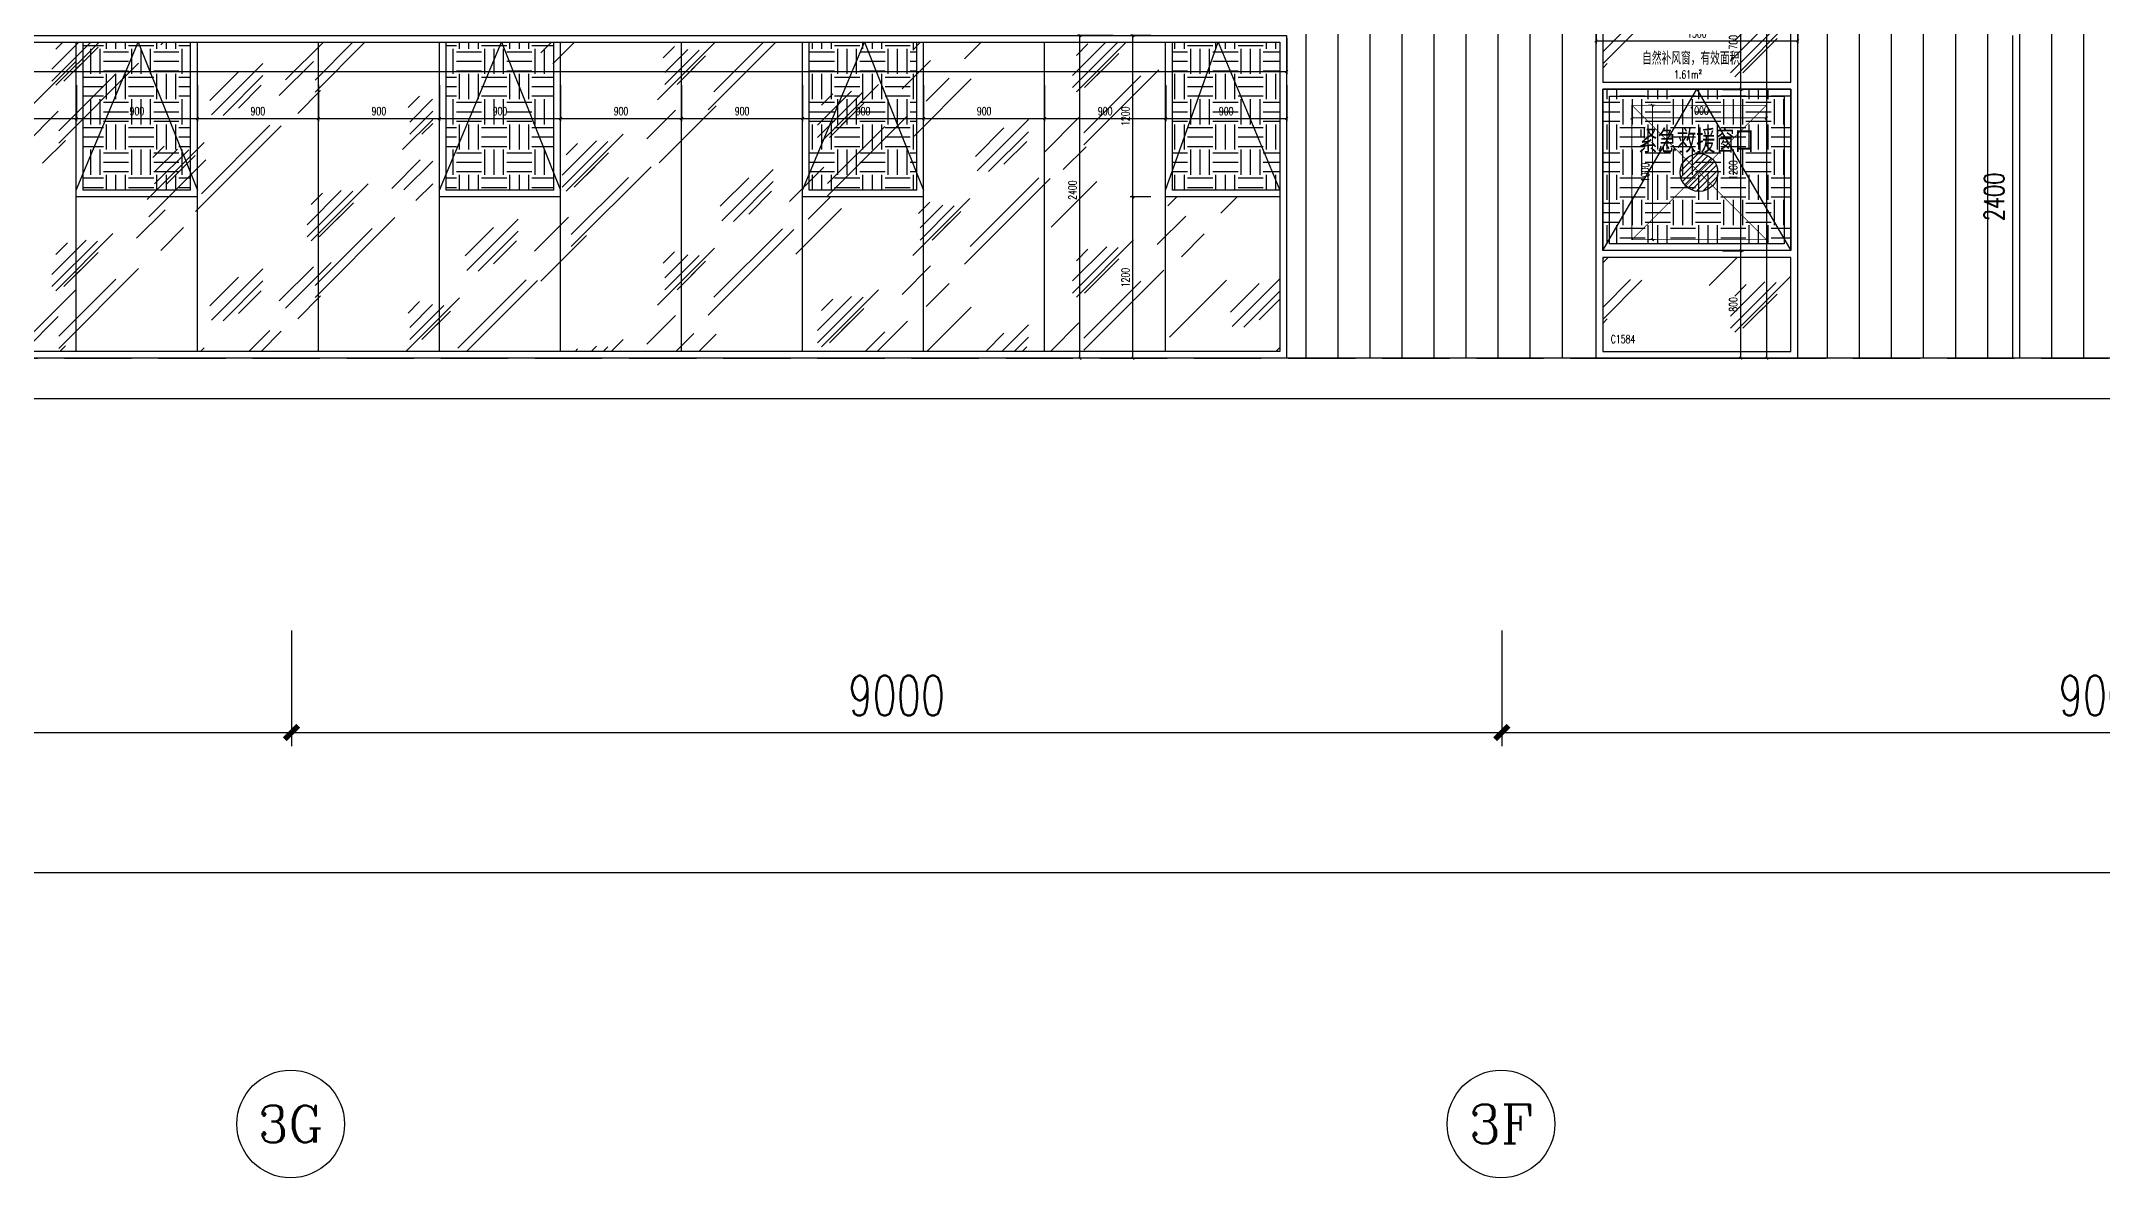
# Model space of a CAD drawing. Extents: x -2377130 to 293730, y -2 to 754590.
# Drawn here: x -117160 to -101831, y 511142 to 519595 of the extents above; entities that cross this region are included whole.
import ezdxf
from ezdxf.enums import TextEntityAlignment as Align

# ---------------------------------------------------------------- set-up
doc = ezdxf.new("R2010")
doc.units = 0
doc.header["$LTSCALE"] = 1000
doc.header["$MEASUREMENT"] = 0
for name, pattern in [('__DASH', [0.35, 0.25, -0.1]), ('DASH', [0.35, 0.25, -0.1]), ('DOTE', [2.42, 2, -0.2, 0.02, -0.2])]:
    doc.linetypes.add(name, pattern=pattern)
doc.layers.get('Defpoints').update_dxf_attribs({"color": 210})
for name, color, linetype in [('A-AXIS-D', 1, 'Continuous'), ('A-AXIS-DOTE', 14, 'DOTE'), ('A-AXIS-DP', 126, 'Continuous'), ('A-HATCH-2', 251, 'Continuous'), ('A-LIN-V', 9, 'Continuous'), ('A-WINDOW', 140, 'Continuous'), ('A-彩色打印层', 22, 'Continuous'), ('A-门窗表显示尺寸', 160, 'Continuous'), ('AS-WALL', 40, 'Continuous'), ('AXIS', 3, 'Continuous'), ('PUB_DIM', 3, 'Continuous'), ('PUB_TEXT', 7, 'Continuous'), ('SPACE', 7, 'Continuous'), ('SPACE_HATCH', 8, 'Continuous'), ('参考线', 8, 'Continuous')]:
    doc.layers.add(name, color=color, linetype=linetype)
doc.layers.add('A-WALL-HATCH', color=8, linetype='Continuous', lineweight=13)
doc.styles.add('_TCH_AXIS', font='COMPLEX', dxfattribs={"bigfont": 'GBCBIG'})
doc.styles.add('_TCH_DIM_T3', font='SIMPLEX', dxfattribs={"width": 0.705882, "bigfont": 'GBCBIG'})
doc.styles.add('_TCH_SPACE', font='SIMPLEX', dxfattribs={"height": 5, "bigfont": 'GBCBIG'})
doc.styles.add('A-DIM_T3', font='SIMPLEX', dxfattribs={"width": 0.705882, "bigfont": 'GBCBIG'})
doc.styles.add('A-STANDARD', font='SIMPLEX', dxfattribs={"bigfont": 'GBCBIG'})
doc.styles.add('STYLE1', font='')
doc.styles.get('STYLE1').set_extended_font_data('SimSun')
doc.dimstyles.new('_TCH_ARCH&&100', dxfattribs={"dimtxt": 297.5, "dimasz": 100, "dimexe": 100, "dimexo": 100, "dimgap": 126.25, "dimtad": 1, "dimdec": 0, "dimzin": 0, "dimdsep": 46, "dimtxsty": '_TCH_DIM_T3', "dimblk": 'ARCHTICK', "dimcen": 0.09, "dimclrt": 7, "dimazin": 2, "dimtfac": 1, "dimtdec": 0, "dimtix": 1, "dimtmove": 2, "dimatfit": 3, "dimfxl": 0, "dimtolj": 1, "dimtzin": 0, "dimarcsym": 0})
doc.dimstyles.new('_TCH_ARCH&&20', dxfattribs={"dimtxt": 59.5, "dimasz": 20, "dimexe": 20, "dimexo": 20, "dimgap": 25.25, "dimtad": 1, "dimdec": 0, "dimzin": 0, "dimdsep": 46, "dimtxsty": '_TCH_DIM_T3', "dimblk": 'ARCHTICK', "dimcen": 0.09, "dimclrt": 7, "dimazin": 2, "dimtfac": 1, "dimtdec": 0, "dimtix": 1, "dimtmove": 2, "dimatfit": 3, "dimfxl": 0, "dimtolj": 1, "dimtzin": 0, "dimarcsym": 0})
doc.dimstyles.new('A-DIM&&20', dxfattribs={"dimtxt": 59.5, "dimasz": 20, "dimexe": 20, "dimexo": 20, "dimgap": 25.25, "dimtad": 1, "dimdec": 0, "dimzin": 0, "dimdsep": 46, "dimtxsty": 'A-DIM_T3', "dimblk": 'ARCHTICK', "dimcen": 0.09, "dimclrt": 7, "dimazin": 2, "dimtfac": 1, "dimtdec": 0, "dimtix": 1, "dimtmove": 2, "dimatfit": 3, "dimfxl": 0, "dimtolj": 1, "dimtzin": 0, "dimarcsym": 0})
pattern_1 = [(0, (-290698.66, 6e-11), (187.5, 187.5), [187.5, -187.5]), (0, (-290698.66, 70.31), (187.5, 187.5), [187.5, -187.5]), (0, (-290698.66, 140.63), (187.5, 187.5), [187.5, -187.5]), (90, (-290675.23, 164.06), (-187.5, 187.5), [187.5, -187.5]), (90, (-290604.91, 164.06), (-187.5, 187.5), [187.5, -187.5]), (90, (-290534.6, 164.06), (-187.5, 187.5), [187.5, -187.5])]

# ---------------------------------------------------------------- blocks, each defined once
blk = doc.blocks.new('_ArchTick')
at = {"color": 0, "linetype": 'ByBlock', "const_width": 0.4}
blk.add_lwpolyline([(-0.5, -0.5), (0.5, 0.5)], dxfattribs=at)
blk = doc.blocks.new('*D1854')
at = {"layer": 'A-AXIS-D', "color": 0, "lineweight": -2}
for p, q in [((-246199, 515211), (-246199, 513313)), ((-60499, 515211), (-60499, 513313)), ((-246199, 513413), (-60499, 513413))]:
    blk.add_line(p, q, dxfattribs=at)
at = {"layer": 'Defpoints', "color": 0}
for p in [(-246199, 515311), (-60499, 515311), (-60499, 513413)]:
    blk.add_point(p, dxfattribs=at)
at = {"layer": 'A-AXIS-D', "color": 0, "lineweight": -2, "xscale": 100, "yscale": 100, "zscale": 100, "rotation": 180}
blk.add_blockref('_ArchTick', (-246199, 513413), dxfattribs=at)
at = {"layer": 'A-AXIS-D', "color": 0, "lineweight": -2, "xscale": 100, "yscale": 100, "zscale": 100}
blk.add_blockref('_ArchTick', (-60499, 513413), dxfattribs=at)
at = {"layer": 'A-AXIS-D', "color": 7, "insert": (-153349, 513688), "char_height": 297.5, "attachment_point": 5, "style": '_TCH_DIM_T3'}
blk.add_mtext('\\A1;185700', dxfattribs=at)
blk = doc.blocks.new('*D1816')
at = {"layer": 'A-AXIS-D', "color": 0, "lineweight": -2}
for p, q in [((-124299, 515211), (-124299, 514353)), ((-115299, 515211), (-115299, 514353)), ((-124299, 514453), (-115299, 514453))]:
    blk.add_line(p, q, dxfattribs=at)
at = {"layer": 'Defpoints', "color": 0}
for p in [(-124299, 515311), (-115299, 515311), (-115299, 514453)]:
    blk.add_point(p, dxfattribs=at)
at = {"layer": 'A-AXIS-D', "color": 0, "lineweight": -2, "xscale": 100, "yscale": 100, "zscale": 100, "rotation": 180}
blk.add_blockref('_ArchTick', (-124299, 514453), dxfattribs=at)
at = {"layer": 'A-AXIS-D', "color": 0, "lineweight": -2, "xscale": 100, "yscale": 100, "zscale": 100}
blk.add_blockref('_ArchTick', (-115299, 514453), dxfattribs=at)
at = {"layer": 'A-AXIS-D', "color": 7, "insert": (-119799, 514728), "char_height": 297.5, "attachment_point": 5, "style": '_TCH_DIM_T3'}
blk.add_mtext('\\A1;9000', dxfattribs=at)
blk = doc.blocks.new('*D1815')
at = {"layer": 'A-AXIS-D', "color": 0, "lineweight": -2}
for p, q in [((-115299, 515211), (-115299, 514353)), ((-106299, 515211), (-106299, 514353)), ((-115299, 514453), (-106299, 514453))]:
    blk.add_line(p, q, dxfattribs=at)
at = {"layer": 'Defpoints', "color": 0}
for p in [(-115299, 515311), (-106299, 515311), (-106299, 514453)]:
    blk.add_point(p, dxfattribs=at)
at = {"layer": 'A-AXIS-D', "color": 0, "lineweight": -2, "xscale": 100, "yscale": 100, "zscale": 100, "rotation": 180}
blk.add_blockref('_ArchTick', (-115299, 514453), dxfattribs=at)
at = {"layer": 'A-AXIS-D', "color": 0, "lineweight": -2, "xscale": 100, "yscale": 100, "zscale": 100}
blk.add_blockref('_ArchTick', (-106299, 514453), dxfattribs=at)
at = {"layer": 'A-AXIS-D', "color": 7, "insert": (-110799, 514728), "char_height": 297.5, "attachment_point": 5, "style": '_TCH_DIM_T3'}
blk.add_mtext('\\A1;9000', dxfattribs=at)
blk = doc.blocks.new('*D1814')
at = {"layer": 'A-AXIS-D', "color": 0, "lineweight": -2}
for p, q in [((-106299, 515211), (-106299, 514353)), ((-97299, 515211), (-97299, 514353)), ((-106299, 514453), (-97299, 514453))]:
    blk.add_line(p, q, dxfattribs=at)
at = {"layer": 'Defpoints', "color": 0}
for p in [(-106299, 515311), (-97299, 515311), (-97299, 514453)]:
    blk.add_point(p, dxfattribs=at)
at = {"layer": 'A-AXIS-D', "color": 0, "lineweight": -2, "xscale": 100, "yscale": 100, "zscale": 100, "rotation": 180}
blk.add_blockref('_ArchTick', (-106299, 514453), dxfattribs=at)
at = {"layer": 'A-AXIS-D', "color": 0, "lineweight": -2, "xscale": 100, "yscale": 100, "zscale": 100}
blk.add_blockref('_ArchTick', (-97299, 514453), dxfattribs=at)
at = {"layer": 'A-AXIS-D', "color": 7, "insert": (-101799, 514728), "char_height": 297.5, "attachment_point": 5, "style": '_TCH_DIM_T3'}
blk.add_mtext('\\A1;9000', dxfattribs=at)
blk = doc.blocks.new('*D1313')
at = {"layer": 'A-门窗表显示尺寸', "color": 0, "lineweight": -2}
for p, q in [((-128799, 519617), (-128799, 519350)), ((-107899, 519617), (-107899, 519350)), ((-128799, 519370), (-107899, 519370))]:
    blk.add_line(p, q, dxfattribs=at)
at = {"layer": 'Defpoints', "color": 0}
for p in [(-128799, 519637), (-107899, 519637), (-107899, 519370)]:
    blk.add_point(p, dxfattribs=at)
at = {"layer": 'A-门窗表显示尺寸', "color": 0, "lineweight": -2, "xscale": 20, "yscale": 20, "zscale": 20, "rotation": 180}
blk.add_blockref('_ArchTick', (-128799, 519370), dxfattribs=at)
at = {"layer": 'A-门窗表显示尺寸', "color": 0, "lineweight": -2, "xscale": 20, "yscale": 20, "zscale": 20}
blk.add_blockref('_ArchTick', (-107899, 519370), dxfattribs=at)
at = {"layer": 'A-门窗表显示尺寸', "color": 7, "insert": (-118349, 519425), "char_height": 59.5, "attachment_point": 5, "style": 'A-DIM_T3'}
blk.add_mtext('\\A1;20900', dxfattribs=at)
blk = doc.blocks.new('*D1304')
at = {"layer": 'A-门窗表显示尺寸', "color": 0, "lineweight": -2}
for p, q in [((-108909, 518437), (-109063, 518437)), ((-109043, 517237), (-109043, 518437)), ((-108909, 517237), (-109063, 517237))]:
    blk.add_line(p, q, dxfattribs=at)
at = {"layer": 'Defpoints', "color": 0}
for p in [(-109043, 518437), (-108889, 518437), (-108889, 517237)]:
    blk.add_point(p, dxfattribs=at)
at = {"layer": 'A-门窗表显示尺寸', "color": 0, "lineweight": -2, "xscale": 20, "yscale": 20, "zscale": 20}
for p, rotation in [((-109043, 518437), 90), ((-109043, 517237), 270)]:
    blk.add_blockref('_ArchTick', p, dxfattribs=dict(at, rotation=rotation))
at = {"layer": 'A-门窗表显示尺寸', "color": 7, "insert": (-109098, 517837), "char_height": 59.5, "attachment_point": 5, "rotation": 90, "style": 'A-DIM_T3'}
blk.add_mtext('\\A1;1200', dxfattribs=at)
blk = doc.blocks.new('*D1305')
at = {"layer": 'A-门窗表显示尺寸', "color": 0, "lineweight": -2}
for p, q in [((-108909, 519637), (-109063, 519637)), ((-109043, 518437), (-109043, 519637)), ((-108909, 518437), (-109063, 518437))]:
    blk.add_line(p, q, dxfattribs=at)
at = {"layer": 'Defpoints', "color": 0}
for p in [(-109043, 519637), (-108889, 519637), (-108889, 518437)]:
    blk.add_point(p, dxfattribs=at)
at = {"layer": 'A-门窗表显示尺寸', "color": 0, "lineweight": -2, "xscale": 20, "yscale": 20, "zscale": 20}
for p, rotation in [((-109043, 519637), 90), ((-109043, 518437), 270)]:
    blk.add_blockref('_ArchTick', p, dxfattribs=dict(at, rotation=rotation))
at = {"layer": 'A-门窗表显示尺寸', "color": 7, "insert": (-109098, 519037), "char_height": 59.5, "attachment_point": 5, "rotation": 90, "style": 'A-DIM_T3'}
blk.add_mtext('\\A1;1200', dxfattribs=at)
blk = doc.blocks.new('*D1306')
at = {"layer": 'A-门窗表显示尺寸', "color": 0, "lineweight": -2}
for p, q in [((-108799, 519267), (-108799, 519000)), ((-107899, 519267), (-107899, 519000)), ((-108799, 519020), (-107899, 519020))]:
    blk.add_line(p, q, dxfattribs=at)
at = {"layer": 'Defpoints', "color": 0}
for p in [(-108799, 519287), (-107899, 519287), (-107899, 519020)]:
    blk.add_point(p, dxfattribs=at)
at = {"layer": 'A-门窗表显示尺寸', "color": 0, "lineweight": -2, "xscale": 20, "yscale": 20, "zscale": 20, "rotation": 180}
blk.add_blockref('_ArchTick', (-108799, 519020), dxfattribs=at)
at = {"layer": 'A-门窗表显示尺寸', "color": 0, "lineweight": -2, "xscale": 20, "yscale": 20, "zscale": 20}
blk.add_blockref('_ArchTick', (-107899, 519020), dxfattribs=at)
at = {"layer": 'A-门窗表显示尺寸', "color": 7, "insert": (-108349, 519075), "char_height": 59.5, "attachment_point": 5, "style": 'A-DIM_T3'}
blk.add_mtext('\\A1;900', dxfattribs=at)
blk = doc.blocks.new('*D1307')
at = {"layer": 'A-门窗表显示尺寸', "color": 0, "lineweight": -2}
for p, q in [((-109699, 519267), (-109699, 519000)), ((-108799, 519267), (-108799, 519000)), ((-109699, 519020), (-108799, 519020))]:
    blk.add_line(p, q, dxfattribs=at)
at = {"layer": 'Defpoints', "color": 0}
for p in [(-109699, 519287), (-108799, 519287), (-108799, 519020)]:
    blk.add_point(p, dxfattribs=at)
at = {"layer": 'A-门窗表显示尺寸', "color": 0, "lineweight": -2, "xscale": 20, "yscale": 20, "zscale": 20, "rotation": 180}
blk.add_blockref('_ArchTick', (-109699, 519020), dxfattribs=at)
at = {"layer": 'A-门窗表显示尺寸', "color": 0, "lineweight": -2, "xscale": 20, "yscale": 20, "zscale": 20}
blk.add_blockref('_ArchTick', (-108799, 519020), dxfattribs=at)
at = {"layer": 'A-门窗表显示尺寸', "color": 7, "insert": (-109249, 519075), "char_height": 59.5, "attachment_point": 5, "style": 'A-DIM_T3'}
blk.add_mtext('\\A1;900', dxfattribs=at)
blk = doc.blocks.new('*D1308')
at = {"layer": 'A-门窗表显示尺寸', "color": 0, "lineweight": -2}
for p, q in [((-110599, 519267), (-110599, 519000)), ((-109699, 519267), (-109699, 519000)), ((-110599, 519020), (-109699, 519020))]:
    blk.add_line(p, q, dxfattribs=at)
at = {"layer": 'Defpoints', "color": 0}
for p in [(-110599, 519287), (-109699, 519287), (-109699, 519020)]:
    blk.add_point(p, dxfattribs=at)
at = {"layer": 'A-门窗表显示尺寸', "color": 0, "lineweight": -2, "xscale": 20, "yscale": 20, "zscale": 20, "rotation": 180}
blk.add_blockref('_ArchTick', (-110599, 519020), dxfattribs=at)
at = {"layer": 'A-门窗表显示尺寸', "color": 0, "lineweight": -2, "xscale": 20, "yscale": 20, "zscale": 20}
blk.add_blockref('_ArchTick', (-109699, 519020), dxfattribs=at)
at = {"layer": 'A-门窗表显示尺寸', "color": 7, "insert": (-110149, 519075), "char_height": 59.5, "attachment_point": 5, "style": 'A-DIM_T3'}
blk.add_mtext('\\A1;900', dxfattribs=at)
blk = doc.blocks.new('*D1309')
at = {"layer": 'A-门窗表显示尺寸', "color": 0, "lineweight": -2}
for p, q in [((-111499, 519267), (-111499, 519000)), ((-110599, 519267), (-110599, 519000)), ((-111499, 519020), (-110599, 519020))]:
    blk.add_line(p, q, dxfattribs=at)
at = {"layer": 'Defpoints', "color": 0}
for p in [(-111499, 519287), (-110599, 519287), (-110599, 519020)]:
    blk.add_point(p, dxfattribs=at)
at = {"layer": 'A-门窗表显示尺寸', "color": 0, "lineweight": -2, "xscale": 20, "yscale": 20, "zscale": 20, "rotation": 180}
blk.add_blockref('_ArchTick', (-111499, 519020), dxfattribs=at)
at = {"layer": 'A-门窗表显示尺寸', "color": 0, "lineweight": -2, "xscale": 20, "yscale": 20, "zscale": 20}
blk.add_blockref('_ArchTick', (-110599, 519020), dxfattribs=at)
at = {"layer": 'A-门窗表显示尺寸', "color": 7, "insert": (-111049, 519075), "char_height": 59.5, "attachment_point": 5, "style": 'A-DIM_T3'}
blk.add_mtext('\\A1;900', dxfattribs=at)
blk = doc.blocks.new('*D1310')
at = {"layer": 'A-门窗表显示尺寸', "color": 0, "lineweight": -2}
for p, q in [((-112399, 519267), (-112399, 519000)), ((-111499, 519267), (-111499, 519000)), ((-112399, 519020), (-111499, 519020))]:
    blk.add_line(p, q, dxfattribs=at)
at = {"layer": 'Defpoints', "color": 0}
for p in [(-112399, 519287), (-111499, 519287), (-111499, 519020)]:
    blk.add_point(p, dxfattribs=at)
at = {"layer": 'A-门窗表显示尺寸', "color": 0, "lineweight": -2, "xscale": 20, "yscale": 20, "zscale": 20, "rotation": 180}
blk.add_blockref('_ArchTick', (-112399, 519020), dxfattribs=at)
at = {"layer": 'A-门窗表显示尺寸', "color": 0, "lineweight": -2, "xscale": 20, "yscale": 20, "zscale": 20}
blk.add_blockref('_ArchTick', (-111499, 519020), dxfattribs=at)
at = {"layer": 'A-门窗表显示尺寸', "color": 7, "insert": (-111949, 519075), "char_height": 59.5, "attachment_point": 5, "style": 'A-DIM_T3'}
blk.add_mtext('\\A1;900', dxfattribs=at)
blk = doc.blocks.new('*D1311')
at = {"layer": 'A-门窗表显示尺寸', "color": 0, "lineweight": -2}
for p, q in [((-113299, 519267), (-113299, 519000)), ((-112399, 519267), (-112399, 519000)), ((-113299, 519020), (-112399, 519020))]:
    blk.add_line(p, q, dxfattribs=at)
at = {"layer": 'Defpoints', "color": 0}
for p in [(-113299, 519287), (-112399, 519287), (-112399, 519020)]:
    blk.add_point(p, dxfattribs=at)
at = {"layer": 'A-门窗表显示尺寸', "color": 0, "lineweight": -2, "xscale": 20, "yscale": 20, "zscale": 20, "rotation": 180}
blk.add_blockref('_ArchTick', (-113299, 519020), dxfattribs=at)
at = {"layer": 'A-门窗表显示尺寸', "color": 0, "lineweight": -2, "xscale": 20, "yscale": 20, "zscale": 20}
blk.add_blockref('_ArchTick', (-112399, 519020), dxfattribs=at)
at = {"layer": 'A-门窗表显示尺寸', "color": 7, "insert": (-112849, 519075), "char_height": 59.5, "attachment_point": 5, "style": 'A-DIM_T3'}
blk.add_mtext('\\A1;900', dxfattribs=at)
blk = doc.blocks.new('*D1312')
at = {"layer": 'A-门窗表显示尺寸', "color": 0, "lineweight": -2}
for p, q in [((-114199, 519267), (-114199, 519000)), ((-113299, 519267), (-113299, 519000)), ((-114199, 519020), (-113299, 519020))]:
    blk.add_line(p, q, dxfattribs=at)
at = {"layer": 'Defpoints', "color": 0}
for p in [(-114199, 519287), (-113299, 519287), (-113299, 519020)]:
    blk.add_point(p, dxfattribs=at)
at = {"layer": 'A-门窗表显示尺寸', "color": 0, "lineweight": -2, "xscale": 20, "yscale": 20, "zscale": 20, "rotation": 180}
blk.add_blockref('_ArchTick', (-114199, 519020), dxfattribs=at)
at = {"layer": 'A-门窗表显示尺寸', "color": 0, "lineweight": -2, "xscale": 20, "yscale": 20, "zscale": 20}
blk.add_blockref('_ArchTick', (-113299, 519020), dxfattribs=at)
at = {"layer": 'A-门窗表显示尺寸', "color": 7, "insert": (-113749, 519075), "char_height": 59.5, "attachment_point": 5, "style": 'A-DIM_T3'}
blk.add_mtext('\\A1;900', dxfattribs=at)
blk = doc.blocks.new('*D1295')
at = {"layer": 'A-门窗表显示尺寸', "color": 0, "lineweight": -2}
for p, q in [((-115099, 519267), (-115099, 519000)), ((-114199, 519267), (-114199, 519000)), ((-115099, 519020), (-114199, 519020))]:
    blk.add_line(p, q, dxfattribs=at)
at = {"layer": 'Defpoints', "color": 0}
for p in [(-115099, 519287), (-114199, 519287), (-114199, 519020)]:
    blk.add_point(p, dxfattribs=at)
at = {"layer": 'A-门窗表显示尺寸', "color": 0, "lineweight": -2, "xscale": 20, "yscale": 20, "zscale": 20, "rotation": 180}
blk.add_blockref('_ArchTick', (-115099, 519020), dxfattribs=at)
at = {"layer": 'A-门窗表显示尺寸', "color": 0, "lineweight": -2, "xscale": 20, "yscale": 20, "zscale": 20}
blk.add_blockref('_ArchTick', (-114199, 519020), dxfattribs=at)
at = {"layer": 'A-门窗表显示尺寸', "color": 7, "insert": (-114649, 519075), "char_height": 59.5, "attachment_point": 5, "style": 'A-DIM_T3'}
blk.add_mtext('\\A1;900', dxfattribs=at)
blk = doc.blocks.new('*D1296')
at = {"layer": 'A-门窗表显示尺寸', "color": 0, "lineweight": -2}
for p, q in [((-115999, 519267), (-115999, 519000)), ((-115099, 519267), (-115099, 519000)), ((-115999, 519020), (-115099, 519020))]:
    blk.add_line(p, q, dxfattribs=at)
at = {"layer": 'Defpoints', "color": 0}
for p in [(-115999, 519287), (-115099, 519287), (-115099, 519020)]:
    blk.add_point(p, dxfattribs=at)
at = {"layer": 'A-门窗表显示尺寸', "color": 0, "lineweight": -2, "xscale": 20, "yscale": 20, "zscale": 20, "rotation": 180}
blk.add_blockref('_ArchTick', (-115999, 519020), dxfattribs=at)
at = {"layer": 'A-门窗表显示尺寸', "color": 0, "lineweight": -2, "xscale": 20, "yscale": 20, "zscale": 20}
blk.add_blockref('_ArchTick', (-115099, 519020), dxfattribs=at)
at = {"layer": 'A-门窗表显示尺寸', "color": 7, "insert": (-115549, 519075), "char_height": 59.5, "attachment_point": 5, "style": 'A-DIM_T3'}
blk.add_mtext('\\A1;900', dxfattribs=at)
blk = doc.blocks.new('*D1297')
at = {"layer": 'A-门窗表显示尺寸', "color": 0, "lineweight": -2}
for p, q in [((-116899, 519267), (-116899, 519000)), ((-115999, 519267), (-115999, 519000)), ((-116899, 519020), (-115999, 519020))]:
    blk.add_line(p, q, dxfattribs=at)
at = {"layer": 'Defpoints', "color": 0}
for p in [(-116899, 519287), (-115999, 519287), (-115999, 519020)]:
    blk.add_point(p, dxfattribs=at)
at = {"layer": 'A-门窗表显示尺寸', "color": 0, "lineweight": -2, "xscale": 20, "yscale": 20, "zscale": 20, "rotation": 180}
blk.add_blockref('_ArchTick', (-116899, 519020), dxfattribs=at)
at = {"layer": 'A-门窗表显示尺寸', "color": 0, "lineweight": -2, "xscale": 20, "yscale": 20, "zscale": 20}
blk.add_blockref('_ArchTick', (-115999, 519020), dxfattribs=at)
at = {"layer": 'A-门窗表显示尺寸', "color": 7, "insert": (-116449, 519075), "char_height": 59.5, "attachment_point": 5, "style": 'A-DIM_T3'}
blk.add_mtext('\\A1;900', dxfattribs=at)
blk = doc.blocks.new('*D1298')
at = {"layer": 'A-门窗表显示尺寸', "color": 0, "lineweight": -2}
for p, q in [((-117799, 519267), (-117799, 519000)), ((-116899, 519267), (-116899, 519000)), ((-117799, 519020), (-116899, 519020))]:
    blk.add_line(p, q, dxfattribs=at)
at = {"layer": 'Defpoints', "color": 0}
for p in [(-117799, 519287), (-116899, 519287), (-116899, 519020)]:
    blk.add_point(p, dxfattribs=at)
at = {"layer": 'A-门窗表显示尺寸', "color": 0, "lineweight": -2, "xscale": 20, "yscale": 20, "zscale": 20, "rotation": 180}
blk.add_blockref('_ArchTick', (-117799, 519020), dxfattribs=at)
at = {"layer": 'A-门窗表显示尺寸', "color": 0, "lineweight": -2, "xscale": 20, "yscale": 20, "zscale": 20}
blk.add_blockref('_ArchTick', (-116899, 519020), dxfattribs=at)
at = {"layer": 'A-门窗表显示尺寸', "color": 7, "insert": (-117349, 519075), "char_height": 59.5, "attachment_point": 5, "style": 'A-DIM_T3'}
blk.add_mtext('\\A1;900', dxfattribs=at)
blk = doc.blocks.new('*D1294')
at = {"layer": 'A-门窗表显示尺寸', "color": 0, "lineweight": -2}
for p, q in [((-109189, 519637), (-109457, 519637)), ((-109437, 517237), (-109437, 519637)), ((-109189, 517237), (-109457, 517237))]:
    blk.add_line(p, q, dxfattribs=at)
at = {"layer": 'Defpoints', "color": 0}
for p in [(-109437, 519637), (-109169, 519637), (-109169, 517237)]:
    blk.add_point(p, dxfattribs=at)
at = {"layer": 'A-门窗表显示尺寸', "color": 0, "lineweight": -2, "xscale": 20, "yscale": 20, "zscale": 20}
for p, rotation in [((-109437, 519637), 90), ((-109437, 517237), 270)]:
    blk.add_blockref('_ArchTick', p, dxfattribs=dict(at, rotation=rotation))
at = {"layer": 'A-门窗表显示尺寸', "color": 7, "insert": (-109492, 518487), "char_height": 59.5, "attachment_point": 5, "rotation": 90, "style": 'A-DIM_T3'}
blk.add_mtext('\\A1;2400', dxfattribs=at)
blk = doc.blocks.new('*D1320')
at = {"layer": 'A-门窗表显示尺寸', "color": 0, "lineweight": -2}
for p, q in [((-104653, 525637), (-104309, 525637)), ((-104329, 517237), (-104329, 525637)), ((-104653, 517237), (-104309, 517237))]:
    blk.add_line(p, q, dxfattribs=at)
at = {"layer": 'Defpoints', "color": 0}
for p in [(-104673, 525637), (-104329, 525637), (-104673, 517237)]:
    blk.add_point(p, dxfattribs=at)
at = {"layer": 'A-门窗表显示尺寸', "color": 0, "lineweight": -2, "xscale": 20, "yscale": 20, "zscale": 20}
for p, rotation in [((-104329, 525637), 90), ((-104329, 517237), 270)]:
    blk.add_blockref('_ArchTick', p, dxfattribs=dict(at, rotation=rotation))
at = {"layer": 'A-门窗表显示尺寸', "color": 7, "insert": (-104384, 521437), "char_height": 59.5, "attachment_point": 5, "rotation": 90, "style": '_TCH_DIM_T3'}
blk.add_mtext('\\A1;8400', dxfattribs=at)
blk = doc.blocks.new('*D630')
at = {"layer": 'Defpoints', "color": 0}
for p in [(-1653990, 542178), (-1652990, 542178), (-1652990, 542105)]:
    blk.add_point(p, dxfattribs=at)
at = {"layer": 'PUB_DIM', "color": 0, "lineweight": -2}
for p, q in [((-1653990, 542158), (-1653990, 542085)), ((-1653990, 542105), (-1652990, 542105)), ((-1652990, 542158), (-1652990, 542085))]:
    blk.add_line(p, q, dxfattribs=at)
at = {"layer": 'PUB_DIM', "color": 0, "lineweight": -2, "xscale": 20, "yscale": 20, "zscale": 20, "rotation": 180}
blk.add_blockref('_ArchTick', (-1653990, 542105), dxfattribs=at)
at = {"layer": 'PUB_DIM', "color": 0, "lineweight": -2, "xscale": 20, "yscale": 20, "zscale": 20}
blk.add_blockref('_ArchTick', (-1652990, 542105), dxfattribs=at)
at = {"layer": 'PUB_DIM', "color": 7, "insert": (-1653490, 542160), "char_height": 59.5, "attachment_point": 5, "style": '_TCH_DIM_T3'}
blk.add_mtext('\\A1;1000', dxfattribs=at)
blk = doc.blocks.new('*D631')
at = {"layer": 'Defpoints', "color": 0}
for p in [(-1653889, 542200), (-1653837, 542200), (-1653889, 541200)]:
    blk.add_point(p, dxfattribs=at)
at = {"layer": 'PUB_DIM', "color": 0, "lineweight": -2}
for p, q in [((-1653869, 542200), (-1653817, 542200)), ((-1653837, 541200), (-1653837, 542200)), ((-1653869, 541200), (-1653817, 541200))]:
    blk.add_line(p, q, dxfattribs=at)
at = {"layer": 'PUB_DIM', "color": 0, "lineweight": -2, "xscale": 20, "yscale": 20, "zscale": 20}
for p, rotation in [((-1653837, 542200), 90), ((-1653837, 541200), 270)]:
    blk.add_blockref('_ArchTick', p, dxfattribs=dict(at, rotation=rotation))
at = {"layer": 'PUB_DIM', "color": 7, "insert": (-1653892, 541700), "char_height": 59.5, "attachment_point": 5, "rotation": 90, "style": '_TCH_DIM_T3'}
blk.add_mtext('\\A1;1000', dxfattribs=at)
blk = doc.blocks.new('*D1322')
at = {"layer": 'A-门窗表显示尺寸', "color": 0, "lineweight": -2}
for p, q in [((-104659, 519937), (-104503, 519937)), ((-104523, 519237), (-104523, 519937)), ((-104659, 519237), (-104503, 519237))]:
    blk.add_line(p, q, dxfattribs=at)
at = {"layer": 'Defpoints', "color": 0}
for p in [(-104679, 519937), (-104523, 519937), (-104679, 519237)]:
    blk.add_point(p, dxfattribs=at)
at = {"layer": 'A-门窗表显示尺寸', "color": 0, "lineweight": -2, "xscale": 20, "yscale": 20, "zscale": 20}
for p, rotation in [((-104523, 519937), 90), ((-104523, 519237), 270)]:
    blk.add_blockref('_ArchTick', p, dxfattribs=dict(at, rotation=rotation))
at = {"layer": 'A-门窗表显示尺寸', "color": 7, "insert": (-104578, 519587), "char_height": 59.5, "attachment_point": 5, "rotation": 90, "style": 'A-DIM_T3'}
blk.add_mtext('\\A1;700', dxfattribs=at)
blk = doc.blocks.new('*D1323')
at = {"layer": 'A-门窗表显示尺寸', "color": 0, "lineweight": -2}
for p, q in [((-104659, 519237), (-104503, 519237)), ((-104523, 518037), (-104523, 519237)), ((-104659, 518037), (-104503, 518037))]:
    blk.add_line(p, q, dxfattribs=at)
at = {"layer": 'Defpoints', "color": 0}
for p in [(-104679, 519237), (-104523, 519237), (-104679, 518037)]:
    blk.add_point(p, dxfattribs=at)
at = {"layer": 'A-门窗表显示尺寸', "color": 0, "lineweight": -2, "xscale": 20, "yscale": 20, "zscale": 20}
for p, rotation in [((-104523, 519237), 90), ((-104523, 518037), 270)]:
    blk.add_blockref('_ArchTick', p, dxfattribs=dict(at, rotation=rotation))
at = {"layer": 'A-门窗表显示尺寸', "color": 7, "insert": (-104578, 518637), "char_height": 59.5, "attachment_point": 5, "rotation": 90, "style": 'A-DIM_T3'}
blk.add_mtext('\\A1;1200', dxfattribs=at)
blk = doc.blocks.new('*D1324')
at = {"layer": 'A-门窗表显示尺寸', "color": 0, "lineweight": -2}
for p, q in [((-104659, 518037), (-104503, 518037)), ((-104523, 517237), (-104523, 518037)), ((-104659, 517237), (-104503, 517237))]:
    blk.add_line(p, q, dxfattribs=at)
at = {"layer": 'Defpoints', "color": 0}
for p in [(-104679, 518037), (-104523, 518037), (-104679, 517237)]:
    blk.add_point(p, dxfattribs=at)
at = {"layer": 'A-门窗表显示尺寸', "color": 0, "lineweight": -2, "xscale": 20, "yscale": 20, "zscale": 20}
for p, rotation in [((-104523, 518037), 90), ((-104523, 517237), 270)]:
    blk.add_blockref('_ArchTick', p, dxfattribs=dict(at, rotation=rotation))
at = {"layer": 'A-门窗表显示尺寸', "color": 7, "insert": (-104578, 517637), "char_height": 59.5, "attachment_point": 5, "rotation": 90, "style": 'A-DIM_T3'}
blk.add_mtext('\\A1;800', dxfattribs=at)
blk = doc.blocks.new('*D1325')
at = {"layer": 'A-门窗表显示尺寸', "color": 0, "lineweight": -2}
for p, q in [((-105599, 519747), (-105599, 519578)), ((-104099, 519747), (-104099, 519578)), ((-105599, 519598), (-104099, 519598))]:
    blk.add_line(p, q, dxfattribs=at)
at = {"layer": 'Defpoints', "color": 0}
for p in [(-105599, 519767), (-104099, 519767), (-104099, 519598)]:
    blk.add_point(p, dxfattribs=at)
at = {"layer": 'A-门窗表显示尺寸', "color": 0, "lineweight": -2, "xscale": 20, "yscale": 20, "zscale": 20, "rotation": 180}
blk.add_blockref('_ArchTick', (-105599, 519598), dxfattribs=at)
at = {"layer": 'A-门窗表显示尺寸', "color": 0, "lineweight": -2, "xscale": 20, "yscale": 20, "zscale": 20}
blk.add_blockref('_ArchTick', (-104099, 519598), dxfattribs=at)
at = {"layer": 'A-门窗表显示尺寸', "color": 7, "insert": (-104849, 519653), "char_height": 59.5, "attachment_point": 5, "style": 'A-DIM_T3'}
blk.add_mtext('\\A1;1500', dxfattribs=at)
blk = doc.blocks.new('w42432')
at = {"layer": 'A-彩色打印层'}
h = blk.add_hatch(dxfattribs=at)
h.set_pattern_fill('ANSI31', color=8, scale=20)
h.set_pattern_definition([(45, (-3066307.735, -1060647.207), (-22.4506403, 22.4506403), [])])
edge = h.paths.add_edge_path()
edge.add_arc((-1653490, 541699.6), 140.7, 0, 360)
at = {"layer": 'A-彩色打印层', "color": 8, "linetype": 'DASH', "const_width": 5, "elevation": 0}
blk.add_lwpolyline([(-1653990, 542199.6), (-1652990, 542199.6), (-1652990, 541199.6), (-1653990, 541199.6)], close=True, dxfattribs=at)
for points in [[(-1653990, 542199.6), (-1652990, 541199.6)], [(-1652990, 542199.6), (-1653990, 541199.6)]]:
    blk.add_lwpolyline(points, dxfattribs=at)
at = {"layer": 'A-彩色打印层', "color": 8, "ltscale": 0.5}
blk.add_circle((-1653490, 541699.6, 0), 140.7, dxfattribs=at)
at = {"layer": 'AXIS', "color": 8, "linetype": 'Continuous', "style": 'STYLE1', "width": 0.7}
blk.add_text('紧急救援窗口', height=150, dxfattribs=at).set_placement((-1653941.7, 541862.6, 0))
at = {"layer": 'PUB_DIM', "color": 8}
for p1, p2, distance, picture, middle in [((-1653888.8, 541199.6), (-1653888.8, 542199.6), -51.4, '*D631', (-1653892.4, 541699.6)), ((-1653990, 542178.3), (-1652990, 542178.3), -73.3, '*D630', (-1653490, 542160))]:
    dim = blk.add_aligned_dim(p1=p1, p2=p2, distance=distance, dimstyle='_TCH_ARCH&&20', dxfattribs=at)
    dim.commit()
    dim.dimension.update_dxf_attribs({"geometry": picture, "text_midpoint": middle})

msp = doc.modelspace()

# ---------------------------------------------------------------- hatches: boundary and pattern name
at = {"layer": 'A-WALL-HATCH'}
h = msp.add_hatch(dxfattribs=at)
h.set_pattern_fill('玻璃2', color=8, scale=100, angle=180)
h.set_pattern_definition([(45, (4802021.3, -5340), (0, 1527.35065), [600, -360, 600, -360, 240, -523.28157]), (45, (4801991.3, -5310), (0, 1527.35065), [480, -600, 360, -360, 420, -463.28157]), (45, (4801991.3, -5220), (0, 1527.35065), [360, -720, 240, -360, 540, -463.28157]), (45, (4802081.3, -5310), (0, 1527.35065), [360, -720, 300, -1303.2815]), (45, (4802171.3, -5220), (0, 1527.35065), [180, -900, 120, -1483.2815]), (45, (4802021.3, -5070), (0, 1527.35065), [120, -900, 120, -480, 300, -763.28157]), (45, (4802561.3, -5160), (0, 1527.35065), [600, -900, 720, -475.28157]), (45, (4802561.3, -5250), (0, 1527.35065), [840, -600, 900, -355.28157]), (45, (4802711.3, -5130), (0, -1697.05627), [600, -840, 480, -763.28157]), (45, (4802621.3, -4950), (0, 1527.35065), [300, -1200, 360, -823.28157]), (45, (4802801.3, -5040), (0, 1527.35065), [240, -1200, 240, -1003.2815])])
h.paths.add_polyline_path([(-105549.3, 519237.5), (-104149.3, 519237.5), (-104149.3, 519887.5), (-105549.3, 519887.5)])
h = msp.add_hatch(dxfattribs=at)
h.set_pattern_fill('玻璃2', color=8, scale=100, angle=180)
h.set_pattern_definition([(45, (4802021.3, -7240), (0, 1527.35065), [600, -360, 600, -360, 240, -523.28157]), (45, (4801991.3, -7210), (0, 1527.35065), [480, -600, 360, -360, 420, -463.28157]), (45, (4801991.3, -7120), (0, 1527.35065), [360, -720, 240, -360, 540, -463.28157]), (45, (4802081.3, -7210), (0, 1527.35065), [360, -720, 300, -1303.2815]), (45, (4802171.3, -7120), (0, 1527.35065), [180, -900, 120, -1483.2815]), (45, (4802021.3, -6970), (0, 1527.35065), [120, -900, 120, -480, 300, -763.28157]), (45, (4802561.3, -7060), (0, 1527.35065), [600, -900, 720, -475.28157]), (45, (4802561.3, -7150), (0, 1527.35065), [840, -600, 900, -355.28157]), (45, (4802711.3, -7030), (0, -1697.05627), [600, -840, 480, -763.28157]), (45, (4802621.3, -6850), (0, 1527.35065), [300, -1200, 360, -823.28157]), (45, (4802801.3, -6940), (0, 1527.35065), [240, -1200, 240, -1003.2815])])
h.paths.add_polyline_path([(-105549.3, 517287.5), (-104149.3, 517287.5), (-104149.3, 517987.5), (-105549.3, 517987.5)])
at = {"layer": 'SPACE_HATCH'}
h = msp.add_hatch(dxfattribs=at)
h.set_pattern_fill('土壤', color=8, scale=50, style=0)
h.set_pattern_definition([(0, (1716891.07, 5e-08), (187.5, 187.5), [187.5, -187.5]), (0, (1716891.07, 70.31), (187.5, 187.5), [187.5, -187.5]), (0, (1716891.07, 140.63), (187.5, 187.5), [187.5, -187.5]), (90, (1716914.5, 164.06), (-187.5, 187.5), [187.5, -187.5]), (90, (1716984.82, 164.06), (-187.5, 187.5), [187.5, -187.5]), (90, (1717055.13, 164.06), (-187.5, 187.5), [187.5, -187.5])])
h.paths.add_polyline_path([(-104149.3, 518087.5), (-105549.3, 518087.5), (-105549.3, 519237.5), (-104149.3, 519237.5)])

# ---------------------------------------------------------------- linework, layer by layer
at = {"layer": 'A-AXIS-D', "color": 8}
for centre in [(-115305.6, 511541.7), (-106305.6, 511541.7)]:
    msp.add_circle(centre, 400, dxfattribs=at)
at = {"layer": 'A-AXIS-DOTE', "color": 8, "linetype": '__DASH', "ltscale": 2}
msp.add_line((-252788.4, 517237.5), (-54309.8, 517237.5), dxfattribs=at)
at = {"layer": 'A-AXIS-DP', "color": 8}
msp.add_line((-102500, 517237.5), (-102500, 519637.5), dxfattribs=at)
at = {"layer": 'A-HATCH-2', "color": 8, "linetype": 'Continuous'}
for p, q in [((-107754.4, 517237.5), (-107754.4, 535687.5)), ((-107516.2, 517237.5), (-107516.2, 535687.5)), ((-107278.1, 517237.5), (-107278.1, 535687.5)), ((-107040, 517237.5), (-107040, 535687.5)), ((-106801.9, 517237.5), (-106801.9, 535687.5)), ((-106563.7, 517237.5), (-106563.7, 535687.5)), ((-106325.6, 517237.5), (-106325.6, 535687.5)), ((-106087.5, 517237.5), (-106087.5, 535687.5)), ((-105849.4, 517237.5), (-105849.4, 535687.5)), ((-103877, 517237.5), (-103877, 535687.5)), ((-103638.8, 517237.5), (-103638.8, 535687.5)), ((-103400.7, 517237.5), (-103400.7, 535687.5)), ((-103162.6, 517237.5), (-103162.6, 535687.5)), ((-102924.5, 517237.5), (-102924.5, 535687.5)), ((-102686.3, 517237.5), (-102686.3, 535687.5)), ((-102448.2, 517237.5), (-102448.2, 535687.5)), ((-102210.1, 517237.5), (-102210.1, 535687.5)), ((-101972, 517237.5), (-101972, 535687.5))]:
    msp.add_line(p, q, dxfattribs=at)
at = {"layer": 'A-WINDOW', "color": 8}
for p, q in [((-104149.3, 519287.5), (-105549.3, 519287.5)), ((-104149.3, 519237.5), (-105549.3, 519237.5)), ((-104149.3, 518037.5), (-105549.3, 518037.5)), ((-104149.3, 517987.5), (-105549.3, 517987.5))]:
    msp.add_line(p, q, dxfattribs=at)
for points in [[(-105599.3, 517237.5), (-104099.3, 517237.5), (-104099.3, 519937.5), (-105599.3, 519937.5)], [(-105549.3, 519237.5), (-104149.3, 519237.5), (-104149.3, 518037.5), (-105549.3, 518037.5)], [(-105499.3, 519187.5), (-104199.3, 519187.5), (-104199.3, 518087.5), (-105499.3, 518087.5)]]:
    msp.add_lwpolyline(points, close=True, dxfattribs=at)
for points in [[(-104149.3, 519287.5), (-104149.3, 519887.5), (-105549.3, 519887.5), (-105549.3, 519287.5)], [(-105549.3, 519237.5), (-105549.3, 518037.5)], [(-105549.3, 518037.5), (-104849.3, 519237.5), (-104149.3, 518037.5)], [(-104149.3, 518037.5), (-104149.3, 519237.5)], [(-105549.3, 517987.5), (-105549.3, 517287.5), (-104149.3, 517287.5), (-104149.3, 517987.5)]]:
    msp.add_lwpolyline(points, dxfattribs=at)
at = {"layer": 'AS-WALL', "color": 8}
msp.add_line((-252788.4, 516937.5), (-54309.8, 516937.5), dxfattribs=at)

# ---------------------------------------------------------------- block references
at = {"layer": 'A-WALL-HATCH', "color": 8}
msp.add_blockref('w42432', (1548657.4, -23080.9, 0), dxfattribs=at)

# ---------------------------------------------------------------- texts
at = {"layer": 'A-AXIS-DP', "color": 8, "insert": (-102637.5, 518437.5), "char_height": 148.75, "attachment_point": 5, "rotation": 90, "style": '_TCH_DIM_T3'}
msp.add_mtext('\\A1;2400', dxfattribs=at)
at = {"layer": 'A-门窗表显示尺寸', "color": 8, "style": 'A-STANDARD', "width": 0.705882}
msp.add_text('C1584', height=59.5, dxfattribs=at).set_placement((-105488.9, 517350))
at = {"layer": 'PUB_TEXT', "color": 8, "style": '_TCH_AXIS'}
for s, height, p, p2 in [('3G', 276.42, (-115549.1, 511403.5), (-115062.1, 511403.5)), ('3F', 288.12, (-106545.7, 511397.7), (-106065.5, 511397.7))]:
    msp.add_text(s, height=height, dxfattribs=at).set_placement(p, p2, align=Align.FIT)
at = {"layer": 'SPACE', "color": 8, "style": '_TCH_SPACE'}
msp.add_text('自然补风窗，有效面积', height=96.45, dxfattribs=at).set_placement((-105256.4, 519420))
at = {"layer": 'SPACE', "color": 8, "style": '_TCH_SPACE', "width": 0.705882}
for s, height, p in [('1.61m', 59.5, (-105018.2, 519317.6)), ('2', 29.8, (-104834.2, 519352.6))]:
    msp.add_text(s, height=height, dxfattribs=at).set_placement(p)

# ---------------------------------------------------------------- dimensions: what is measured, and where the dimension line sits
at = {"layer": 'A-AXIS-D', "color": 8}
for base, p1, p2, picture, middle in [((-60499.3, 513413.4), (-246199.3, 515311.4), (-60499.3, 515311.4), '*D1854', (-153349.3, 513688.4)), ((-115299.3, 514453.4), (-124299.3, 515311.4), (-115299.3, 515311.4), '*D1816', (-119799.3, 514728.4)), ((-106299.3, 514453.4), (-115299.3, 515311.4), (-106299.3, 515311.4), '*D1815', (-110799.3, 514728.4)), ((-97299.3, 514453.4), (-106299.3, 515311.4), (-97299.3, 515311.4), '*D1814', (-101799.3, 514728.4))]:
    dim = msp.add_linear_dim(base=base, p1=p1, p2=p2, angle=0, dimstyle='_TCH_ARCH&&100', override={"dimgap": 0}, dxfattribs=at)
    dim.commit()
    dim.dimension.update_dxf_attribs({"geometry": picture, "text_midpoint": middle, "dimtype": 161})
at = {"layer": 'A-门窗表显示尺寸', "color": 8}
for p1, p2, distance, dimstyle, picture, middle in [((-104673.3, 517237.5), (-104673.3, 525637.5), -344.3, '_TCH_ARCH&&20', '*D1320', (-104383.9, 521437.5)), ((-104679.3, 519237.5), (-104679.3, 519937.5), -156.1, 'A-DIM&&20', '*D1322', (-104578.3, 519587.5)), ((-105599.3, 519767.5), (-104099.3, 519767.5), -169.5, 'A-DIM&&20', '*D1325', (-104849.3, 519653)), ((-104679.3, 518037.5), (-104679.3, 519237.5), -156.1, 'A-DIM&&20', '*D1323', (-104578.3, 518637.5)), ((-104679.3, 517237.5), (-104679.3, 518037.5), -156.1, 'A-DIM&&20', '*D1324', (-104578.3, 517637.5))]:
    dim = msp.add_aligned_dim(p1=p1, p2=p2, distance=distance, dimstyle=dimstyle, dxfattribs=at)
    dim.commit()
    dim.dimension.update_dxf_attribs({"geometry": picture, "text_midpoint": middle})

# ---------------------------------------------------------------- next in the draw order: wipeouts: each hides what was drawn before it
at = {"color": 8}
msp.add_wipeout([(-128799.3, 517237.5), (-107899.3, 517237.5), (-107899.3, 519637.5), (-128799.3, 519637.5)], dxfattribs=at).dxf.layer = '参考线'

# ---------------------------------------------------------------- next in the draw order: hatches: boundary and pattern name
at = {"layer": 'A-WALL-HATCH'}
h = msp.add_hatch(dxfattribs=at)
h.set_pattern_fill('玻璃2', color=8, scale=100, angle=180)
h.set_pattern_definition([(45, (1277512.4, 60), (0, 1527.35065), [600, -360, 600, -360, 240, -523.2816]), (45, (1277482.4, 90), (0, 1527.35065), [480, -600, 360, -360, 420, -463.2816]), (45, (1277482.4, 180), (0, 1527.35065), [360, -720, 240, -360, 540, -463.2816]), (45, (1277572.4, 90), (0, 1527.35065), [360, -720, 300, -1303.2815]), (45, (1277662.4, 180), (0, 1527.35065), [180, -900, 120, -1483.2815]), (45, (1277512.4, 330), (0, 1527.35065), [120, -900, 120, -480, 300, -763.2816]), (45, (1278052.4, 240), (0, 1527.35065), [600, -900, 720, -475.2816]), (45, (1278052.4, 150), (0, 1527.35065), [840, -600, 900, -355.2816]), (45, (1278202.4, 270), (0, -1697.0563), [600, -840, 480, -763.2816]), (45, (1278112.4, 450), (0, 1527.35065), [300, -1200, 360, -823.2816]), (45, (1278292.4, 360), (0, 1527.35065), [240, -1200, 240, -1003.2815])])
h.paths.add_polyline_path([(-107949.3, 517287.5), (-128749.3, 517287.5), (-128749.3, 518437.5), (-127849.3, 518437.5), (-127849.3, 519587.5), (-123249.3, 519587.5), (-123249.3, 518437.5), (-122449.3, 518437.5), (-122449.3, 519587.5), (-118749.3, 519587.5), (-118749.3, 518437.5), (-117949.3, 518437.5), (-117949.3, 519587.5), (-114249.3, 519587.5), (-114249.3, 518437.5), (-113449.3, 518437.5), (-113449.3, 519587.5), (-108849.3, 519587.5), (-108849.3, 518437.5), (-107949.3, 518437.5)])
at = {"layer": 'SPACE_HATCH'}
h = msp.add_hatch(dxfattribs=at)
h.set_pattern_fill('土壤', color=8, scale=50, style=0)
h.set_pattern_definition(pattern_1)
h.paths.add_polyline_path([(-116049.3, 518487.5), (-116849.3, 518487.5), (-116849.3, 519587.5), (-116049.3, 519587.5)])
h = msp.add_hatch(dxfattribs=at)
h.set_pattern_fill('土壤', color=8, scale=50, style=0)
h.set_pattern_definition(pattern_1)
h.paths.add_polyline_path([(-116049.3, 518487.5), (-116849.3, 518487.5), (-116849.3, 519587.5), (-116049.3, 519587.5)])
h = msp.add_hatch(dxfattribs=at)
h.set_pattern_fill('土壤', color=8, scale=50, style=0)
h.set_pattern_definition(pattern_1)
h.paths.add_polyline_path([(-113349.3, 518487.5), (-114149.3, 518487.5), (-114149.3, 519587.5), (-113349.3, 519587.5)])
h = msp.add_hatch(dxfattribs=at)
h.set_pattern_fill('土壤', color=8, scale=50, style=0)
h.set_pattern_definition(pattern_1)
h.paths.add_polyline_path([(-113349.3, 518487.5), (-114149.3, 518487.5), (-114149.3, 519587.5), (-113349.3, 519587.5)])
h = msp.add_hatch(dxfattribs=at)
h.set_pattern_fill('土壤', color=8, scale=50, style=0)
h.set_pattern_definition(pattern_1)
h.paths.add_polyline_path([(-110649.3, 518487.5), (-111449.3, 518487.5), (-111449.3, 519587.5), (-110649.3, 519587.5)])
h = msp.add_hatch(dxfattribs=at)
h.set_pattern_fill('土壤', color=8, scale=50, style=0)
h.set_pattern_definition(pattern_1)
h.paths.add_polyline_path([(-110649.3, 518487.5), (-111449.3, 518487.5), (-111449.3, 519587.5), (-110649.3, 519587.5)])
h = msp.add_hatch(dxfattribs=at)
h.set_pattern_fill('土壤', color=8, scale=50, style=0)
h.set_pattern_definition(pattern_1)
h.paths.add_polyline_path([(-107949.3, 518487.5), (-108749.3, 518487.5), (-108749.3, 519587.5), (-107949.3, 519587.5)])

# ---------------------------------------------------------------- next in the draw order: linework, layer by layer
at = {"layer": 'A-LIN-V', "color": 8}
msp.add_line((-60499.3, 517237.5), (-246199.3, 517237.5), dxfattribs=at)
at = {"layer": 'A-WINDOW', "color": 8}
for p, q in [((-116899.3, 517287.5), (-116899.3, 519587.5)), ((-116849.3, 518487.5), (-116849.3, 519587.5)), ((-116049.3, 518487.5), (-116049.3, 519587.5)), ((-115999.3, 517287.5), (-115999.3, 519587.5)), ((-115099.3, 517287.5), (-115099.3, 519587.5)), ((-114199.3, 517287.5), (-114199.3, 519587.5)), ((-114149.3, 518487.5), (-114149.3, 519587.5)), ((-113349.3, 518487.5), (-113349.3, 519587.5)), ((-113299.3, 517287.5), (-113299.3, 519587.5)), ((-112399.3, 517287.5), (-112399.3, 519587.5)), ((-111499.3, 517287.5), (-111499.3, 519587.5)), ((-111449.3, 518487.5), (-111449.3, 519587.5)), ((-110649.3, 518487.5), (-110649.3, 519587.5)), ((-110599.3, 517287.5), (-110599.3, 519587.5)), ((-109699.3, 517287.5), (-109699.3, 519587.5)), ((-108799.3, 517287.5), (-108799.3, 519587.5)), ((-108749.3, 518487.5), (-108749.3, 519587.5)), ((-116049.3, 518487.5), (-116849.3, 518487.5)), ((-113349.3, 518487.5), (-114149.3, 518487.5)), ((-110649.3, 518487.5), (-111449.3, 518487.5)), ((-107949.3, 518487.5), (-108749.3, 518487.5)), ((-115999.3, 518437.5), (-116899.3, 518437.5)), ((-113299.3, 518437.5), (-114199.3, 518437.5)), ((-110599.3, 518437.5), (-111499.3, 518437.5)), ((-107949.3, 518437.5), (-108799.3, 518437.5))]:
    msp.add_line(p, q, dxfattribs=at)
for points in [[(-107899.3, 517237.5), (-128799.3, 517237.5), (-128799.3, 519637.5), (-107899.3, 519637.5)], [(-107949.3, 517287.5), (-128749.3, 517287.5), (-128749.3, 519587.5), (-107949.3, 519587.5)]]:
    msp.add_lwpolyline(points, close=True, dxfattribs=at)
for points in [[(-116899.3, 518487.5), (-116438.7, 519587.5), (-115999.3, 518487.5)], [(-114199.3, 518487.5), (-113738.7, 519587.5), (-113299.3, 518487.5)], [(-111499.3, 518487.5), (-111038.7, 519587.5), (-110599.3, 518487.5)], [(-108799.3, 518487.5), (-108408.7, 519587.5), (-107949.3, 518487.5)]]:
    msp.add_lwpolyline(points, dxfattribs=at)

# ---------------------------------------------------------------- next in the draw order: dimensions: what is measured, and where the dimension line sits
at = {"layer": 'A-门窗表显示尺寸', "color": 8}
for p1, p2, distance, picture, middle in [((-128799.3, 519637.5), (-107899.3, 519637.5), -267.5, '*D1313', (-118349.3, 519425)), ((-108889.3, 518437.5), (-108889.3, 519637.5), 153.7, '*D1305', (-109098.1, 519037.5)), ((-117799.3, 519287.5), (-116899.3, 519287.5), -267.5, '*D1298', (-117349.3, 519075)), ((-116899.3, 519287.5), (-115999.3, 519287.5), -267.5, '*D1297', (-116449.3, 519075)), ((-115999.3, 519287.5), (-115099.3, 519287.5), -267.5, '*D1296', (-115549.3, 519075)), ((-115099.3, 519287.5), (-114199.3, 519287.5), -267.5, '*D1295', (-114649.3, 519075)), ((-114199.3, 519287.5), (-113299.3, 519287.5), -267.5, '*D1312', (-113749.3, 519075)), ((-113299.3, 519287.5), (-112399.3, 519287.5), -267.5, '*D1311', (-112849.3, 519075)), ((-112399.3, 519287.5), (-111499.3, 519287.5), -267.5, '*D1310', (-111949.3, 519075)), ((-111499.3, 519287.5), (-110599.3, 519287.5), -267.5, '*D1309', (-111049.3, 519075)), ((-110599.3, 519287.5), (-109699.3, 519287.5), -267.5, '*D1308', (-110149.3, 519075)), ((-109699.3, 519287.5), (-108799.3, 519287.5), -267.5, '*D1307', (-109249.3, 519075)), ((-108799.3, 519287.5), (-107899.3, 519287.5), -267.5, '*D1306', (-108349.3, 519075)), ((-108889.3, 517237.5), (-108889.3, 518437.5), 153.7, '*D1304', (-109098.1, 517837.5))]:
    dim = msp.add_aligned_dim(p1=p1, p2=p2, distance=distance, dimstyle='A-DIM&&20', dxfattribs=at)
    dim.commit()
    dim.dimension.update_dxf_attribs({"geometry": picture, "text_midpoint": middle})
dim = msp.add_linear_dim(base=(-109436.8, 519637.5), p1=(-109169.3, 517237.5), p2=(-109169.3, 519637.5), angle=90, dimstyle='A-DIM&&20', dxfattribs=at)
dim.commit()
dim.dimension.update_dxf_attribs({"geometry": '*D1294', "text_midpoint": (-109491.8, 518487.5), "dimtype": 161})

doc.saveas('drawing.dxf')
